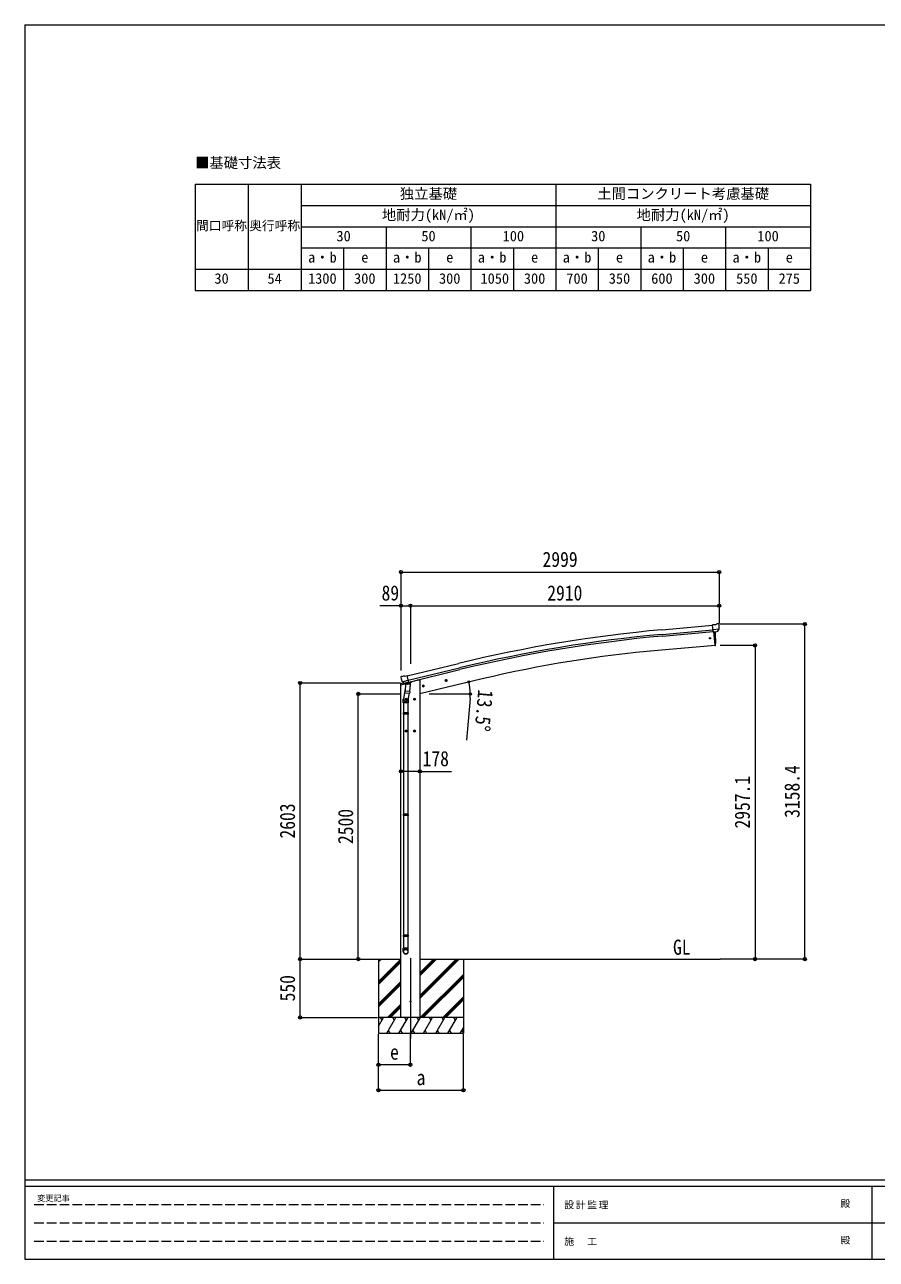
# Model space of a CAD drawing. Units: millimetres at full size, sheet at 1:30. Extents: x -8385 to 8479, y -5853 to 5787.
# Drawn here: x -8385 to -360, y -5853 to 5787 of the extents above; entities that cross this region are included whole.
import ezdxf
from ezdxf.enums import TextEntityAlignment as Align

# ---------------------------------------------------------------- set-up
doc = ezdxf.new("R2010")
doc.units = ezdxf.units.MM
doc.header["$LTSCALE"] = 30
doc.header["$PDMODE"] = 32
doc.header["$PDSIZE"] = 30
doc.linetypes.add('DASHED3', pattern=[4, 3, -1])
for name, color, linetype, lineweight in [('0-0_0', 7, 'Continuous', 9), ('0-1_本体', 4, 'Continuous', 9), ('0-2_部品', 7, 'Continuous', 9), ('0-8_PARTS2', 2, 'Continuous', 9), ('0-A_寸法', 6, 'Continuous', 9), ('0-F_PARTS1', 7, 'Continuous', 18), ('F-0_240', 7, 'Continuous', 9)]:
    doc.layers.add(name, color=color, linetype=linetype, lineweight=lineweight)
doc.styles.add('ＭＳ ゴシック', font='')
doc.styles.get('ＭＳ ゴシック').set_extended_font_data('MS Gothic')

msp = doc.modelspace()

# ---------------------------------------------------------------- linework, layer by layer
at = {"layer": '0-0_0', "color": 6}
for p, q in [((-1034.08, -3022.11), (-1034.08, 136.29)), ((-1503.09, -65.01), (-1503.09, -3022.11))]:
    msp.add_line(p, q, dxfattribs=at)
at = {"layer": '0-0_0'}
for p, q in [((-5425.32, -3022.11), (-4839.99, -3022.11)), ((-5051.24, -3233.34), (-4839.99, -3022.09)), ((-5051.24, -3022.11), (-5051.24, -3722.11)), ((-5051.24, -3049.49), (-5023.86, -3022.11)), ((-5051.24, -3035.35), (-5038, -3022.11)), ((-4661.99, -3392.87), (-4291.22, -3022.11)), ((-4661.99, -3364.58), (-4319.51, -3022.11)), ((-4661.99, -3378.73), (-4305.37, -3022.11)), ((-4661.99, -3180.74), (-4503.36, -3022.11)), ((-4661.99, -3166.6), (-4517.5, -3022.11)), ((-4661.99, -3152.45), (-4531.64, -3022.11)), ((-4661.99, -3022.11), (-1832.57, -3022.11)), ((-4251.24, -3022.11), (-4251.24, -3722.11)), ((-5051.24, -3247.48), (-4839.99, -3036.23)), ((-5051.24, -3261.62), (-4839.99, -3050.37)), ((-5051.24, -3445.47), (-4839.99, -3234.22)), ((-5051.24, -3459.61), (-4839.99, -3248.36)), ((-4657.38, -3572.11), (-4251.24, -3165.97)), ((-4643.24, -3572.11), (-4251.24, -3180.11)), ((-4629.09, -3572.11), (-4251.24, -3194.25)), ((-5051.24, -3473.75), (-4839.99, -3262.5)), ((-4965.75, -3572.11), (-4839.99, -3446.35)), ((-4951.6, -3572.11), (-4839.99, -3460.49)), ((-4937.46, -3572.11), (-4839.99, -3474.63)), ((-4445.25, -3572.11), (-4251.24, -3378.1)), ((-4431.1, -3572.11), (-4251.24, -3392.24)), ((-4416.96, -3572.11), (-4251.24, -3406.38)), ((-4251.24, -3572.11), (-5051.24, -3572.11)), ((-5051.24, -3655.94), (-5002.84, -3572.11)), ((-5017.84, -3598.09), (-5032.84, -3572.11)), ((-4973.97, -3722.11), (-4887.37, -3572.11)), ((-4902.37, -3598.09), (-4917.37, -3572.11)), ((-4858.5, -3722.11), (-4771.9, -3572.11)), ((-4786.9, -3598.09), (-4801.9, -3572.11)), ((-4743.03, -3722.11), (-4656.43, -3572.11)), ((-4671.43, -3598.09), (-4686.43, -3572.11)), ((-4627.56, -3722.11), (-4540.96, -3572.11)), ((-4555.96, -3598.09), (-4570.96, -3572.11)), ((-4512.09, -3722.11), (-4425.49, -3572.11)), ((-4455.49, -3572.11), (-4440.49, -3598.09)), ((-4396.62, -3722.11), (-4310.02, -3572.11)), ((-4325.02, -3598.09), (-4340.02, -3572.11)), ((-5051.24, -3722.11), (-4251.24, -3722.11)), ((-4958.97, -3696.13), (-4943.97, -3722.11)), ((-4843.5, -3696.13), (-4828.5, -3722.11)), ((-4728.03, -3696.13), (-4713.03, -3722.11)), ((-4612.56, -3696.13), (-4597.56, -3722.11)), ((-4497.09, -3696.13), (-4482.09, -3722.11)), ((-4381.62, -3696.13), (-4366.62, -3722.11)), ((-4281.15, -3722.11), (-4251.24, -3670.3)), ((-4266.15, -3696.13), (-4251.15, -3722.11))]:
    msp.add_line(p, q, dxfattribs=at)
at = {"layer": '0-1_本体'}
for p, q in [((-2380.99, 82.52), (-1903.66, 125.57)), ((-2377.12, 39.53), (-1899.95, 82.57)), ((-2375.61, 22.76), (-1898.43, 65.79)), ((-1891.21, 63.58), (-1879.96, -65.02)), ((-1879.96, -65.02), (-2417.91, -112.08)), ((-4780.52, -351.96), (-4297.64, -234.48)), ((-4770.48, -393.94), (-4287.4, -276.64)), ((-4766.51, -410.31), (-4283.43, -293.01)), ((-4839.99, -3572.11), (-4839.99, -435.55)), ((-4812.02, -418.84), (-4812.02, -419.4)), ((-4738, -404.59), (-4685.99, -392.11)), ((-4661.99, -392.11), (-4685.99, -392.11)), ((-4073.9, -380.92), (-4661.99, -522.11)), ((-4661.99, -392.11), (-4661.99, -3572.11))]:
    msp.add_line(p, q, dxfattribs=at)
at = {"layer": '0-1_本体', "color": 6}
msp.add_line((-4661.99, -1252.29), (-4839.99, -1252.29), dxfattribs=at)
at = {"layer": '0-1_本体'}
for centre, radius, start, end in [((-1204.94, -12971.51), 13106.9, 95.14794, 103.64794), ((-1204.94, -12971.51), 13063.74, 95.14794, 103.64794), ((-1204.94, -12971.51), 13046.9, 95.14794, 103.64794), ((-1439.31, -11374.73), 11305.08, 94.96591, 103.47643)]:
    msp.add_arc(centre, radius, start, end, dxfattribs=at)
at = {"layer": '0-2_部品'}
for p, q in [((-1877.28, 129.96), (-1903.84, 127.63)), ((-1898.19, 62.97), (-1903.84, 127.63)), ((-1877.28, 129.96), (-1865.56, 136.73)), ((-1850.66, 138.31), (-1864.32, 137.12)), ((-1841.52, 132.56), (-1847, 137.16)), ((-1840.46, 130.52), (-1840.34, 129.18)), ((-1840.98, 87.67), (-1899.9, 82.52)), ((-1888.23, 63.85), (-1898.19, 62.97)), ((-1880.16, -62.74), (-1891.21, 63.58)), ((-1854.62, 66.79), (-1862.32, 66.11)), ((-1852.23, 68.18), (-1841.3, 87.12)), ((-1879.92, -65.51), (-1880.16, -62.74)), ((-1877.31, -65.12), (-1879.92, -65.51)), ((-4842.55, -436.17), (-4799.53, -425.84)), ((-4842.55, -429.28), (-4842.55, -436.17)), ((-4841.98, -367.54), (-4841.7, -368.69)), ((-4837.76, -358.96), (-4841.61, -365.26)), ((-4814.09, -420.08), (-4840.25, -426.36)), ((-4834.66, -356.71), (-4821.48, -353.55)), ((-4827.92, -407.84), (-4770.42, -394.04)), ((-4811.07, -422.75), (-4827.45, -408.26)), ((-4806.92, -356.22), (-4820.18, -353.53)), ((-4808.36, -423.32), (-4800.84, -421.52)), ((-4807.52, -423.22), (-4805.99, -422.85)), ((-4806.92, -356.22), (-4780.99, -350)), ((-4805.99, -422.85), (-4769.29, -414.04)), ((-4804.16, -423.08), (-4804.21, -423.82)), ((-4803.45, -424.86), (-4777.64, -431.29)), ((-4796.54, -430.21), (-4801.21, -497.04)), ((-4750.85, -433.4), (-4796.54, -430.21)), ((-4794.76, -427.03), (-4794.99, -430.31)), ((-4775.24, -415.86), (-4776.26, -430.47)), ((-4769.29, -414.04), (-4767.76, -413.67)), ((-4766.21, -411.57), (-4765.26, -411.63)), ((-4765.26, -411.63), (-4751.95, -426.95)), ((-4760.96, -416.58), (-4741.83, -411.99)), ((-4755.52, -500.24), (-4750.85, -433.4)), ((-4751.95, -426.95), (-4752.39, -433.29)), ((-4738, -403.38), (-4738, -407.12)), ((-4638.43, -449.71), (-4618.98, -445.04)), ((-4633.87, -441.93), (-4636, -449.13)), ((-4626.57, -440.18), (-4633.87, -441.93)), ((-4626.37, -457.1), (-4631.04, -437.65)), ((-4621.41, -445.62), (-4626.57, -440.18)), ((-4623.54, -452.82), (-4621.41, -445.62)), ((-4424.49, -398.35), (-4405.05, -393.68)), ((-4419.94, -390.57), (-4422.07, -397.76)), ((-4412.64, -388.82), (-4419.94, -390.57)), ((-4412.44, -405.74), (-4417.1, -386.29)), ((-4407.47, -394.26), (-4412.64, -388.82)), ((-4409.6, -401.46), (-4407.47, -394.26)), ((-4817.54, -605.61), (-4817.54, -571.26)), ((-4799.48, -472.28), (-4815.39, -568.45)), ((-4802.07, -509.51), (-4801.2, -497.04)), ((-4801.67, -510.87), (-4801.67, -510.87)), ((-4755.52, -500.24), (-4801.21, -497.04)), ((-4780.99, -572.35), (-4800.99, -572.35)), ((-4800.23, -511.65), (-4758.53, -514.56)), ((-4790.99, -564.84), (-4797.49, -568.6)), ((-4797.49, -568.6), (-4797.49, -576.1)), ((-4797.49, -576.1), (-4790.99, -579.85)), ((-4790.99, -582.35), (-4790.99, -562.35)), ((-4784.49, -568.6), (-4790.99, -564.84)), ((-4763.96, -514.18), (-4774.69, -577.77)), ((-4771.54, -570.95), (-4771.54, -605.61)), ((-4755.53, -500.24), (-4756.42, -512.93)), ((-4700.99, -572.35), (-4720.99, -572.35)), ((-4710.99, -564.84), (-4717.49, -568.6)), ((-4717.49, -568.6), (-4717.49, -576.1)), ((-4717.49, -576.1), (-4710.99, -579.85)), ((-4710.99, -582.35), (-4710.99, -562.35)), ((-4704.49, -568.6), (-4710.99, -564.84)), ((-4771.54, -605.61), (-4817.54, -605.61)), ((-4815.54, -605.61), (-4815.54, -699.61)), ((-4773.54, -605.61), (-4773.54, -699.61)), ((-4817.54, -701.61), (-4816.54, -699.61)), ((-4771.54, -701.61), (-4817.54, -701.61)), ((-4771.54, -709.61), (-4817.54, -709.61)), ((-4772.54, -699.61), (-4816.54, -699.61)), ((-4772.54, -711.61), (-4816.54, -711.61)), ((-4815.54, -711.61), (-4815.54, -1655.8)), ((-4773.54, -711.61), (-4773.54, -1655.8)), ((-4771.54, -701.61), (-4772.54, -699.61)), ((-4771.54, -709.61), (-4772.54, -711.61)), ((-4771.54, -701.61), (-4771.54, -709.61)), ((-4780.99, -872.35), (-4800.99, -872.35)), ((-4790.99, -864.84), (-4797.49, -868.6)), ((-4797.49, -868.6), (-4797.49, -876.1)), ((-4797.49, -876.1), (-4790.99, -879.85)), ((-4790.99, -882.35), (-4790.99, -862.35)), ((-4784.49, -868.6), (-4790.99, -864.84)), ((-4700.99, -872.35), (-4720.99, -872.35)), ((-4710.99, -864.84), (-4717.49, -868.6)), ((-4717.49, -868.6), (-4717.49, -876.1)), ((-4717.49, -876.1), (-4710.99, -879.85)), ((-4710.99, -882.35), (-4710.99, -862.35)), ((-4704.49, -868.6), (-4710.99, -864.84)), ((-4817.54, -1657.8), (-4816.54, -1655.8)), ((-4771.54, -1657.8), (-4817.54, -1657.8)), ((-4771.54, -1665.8), (-4817.54, -1665.8)), ((-4772.54, -1655.8), (-4816.54, -1655.8)), ((-4772.54, -1667.8), (-4816.54, -1667.8)), ((-4815.54, -1667.8), (-4815.54, -2795.98)), ((-4773.54, -1667.8), (-4773.54, -2795.98)), ((-4771.54, -1657.8), (-4772.54, -1655.8)), ((-4771.54, -1665.8), (-4772.54, -1667.8)), ((-4771.54, -1657.8), (-4771.54, -1665.8)), ((-4817.54, -2797.98), (-4816.54, -2795.98)), ((-4771.54, -2797.98), (-4817.54, -2797.98)), ((-4771.54, -2805.98), (-4817.54, -2805.98)), ((-4772.54, -2795.98), (-4816.54, -2795.98)), ((-4772.54, -2807.98), (-4816.54, -2807.98)), ((-4815.54, -2807.98), (-4815.54, -2917.98)), ((-4773.54, -2807.98), (-4773.54, -2917.98)), ((-4771.54, -2797.98), (-4772.54, -2795.98)), ((-4771.54, -2805.98), (-4772.54, -2807.98)), ((-4771.54, -2797.98), (-4771.54, -2805.98)), ((-4817.54, -2952.12), (-4817.54, -2917.98)), ((-4771.54, -2917.98), (-4817.54, -2917.98)), ((-4771.54, -2952.12), (-4771.54, -2917.98))]:
    msp.add_line(p, q, dxfattribs=at)
for points in [[(-1888.23, 63.85), (-1887.95, 63.78), (-1862.58, 66), (-1862.32, 66.11)], [(-1874.76, -62.29), (-1873.93, -36.66), (-1873.73, -10.17), (-1874.2, 16.32), (-1875.34, 42.79), (-1876.85, 64.75)], [(-1840.91, 88.3), (-1841.19, 87.32), (-1841.3, 87.12)], [(-4828.19, -407.27), (-4827.61, -408.11), (-4827.45, -408.26)], [(-4775.56, -415.45), (-4775.8, -415.6), (-4800.56, -421.55), (-4800.84, -421.52)], [(-4775.56, -415.45), (-4765.84, -413.11), (-4780.99, -350)], [(-4636, -449.13), (-4630.84, -454.57), (-4623.54, -452.82)], [(-4422.07, -397.76), (-4416.9, -403.21), (-4409.6, -401.46)], [(-4790.99, -579.85), (-4784.49, -576.1), (-4784.49, -568.6)], [(-4710.99, -579.85), (-4704.49, -576.1), (-4704.49, -568.6)], [(-4817.54, -701.61), (-4817.54, -709.61), (-4816.54, -711.61)], [(-4790.99, -879.85), (-4784.49, -876.1), (-4784.49, -868.6)], [(-4710.99, -879.85), (-4704.49, -876.1), (-4704.49, -868.6)], [(-4817.54, -1657.8), (-4817.54, -1665.8), (-4816.54, -1667.8)], [(-4817.54, -2797.98), (-4817.54, -2805.98), (-4816.54, -2807.98)]]:
    msp.add_lwpolyline(points, dxfattribs=at)
for centre, radius in [((-1925.99, 2.13), 6.5), ((-4628.7, -447.37), 8.5), ((-4628.7, -447.37), 7.7), ((-4628.7, -447.37), 6.5), ((-4414.77, -396.01), 8.5), ((-4414.77, -396.01), 7.7), ((-4414.77, -396.01), 6.5), ((-4790.99, -572.35), 8.5), ((-4790.99, -572.35), 7.7), ((-4790.99, -572.35), 6.5), ((-4710.99, -572.35), 8.5), ((-4710.99, -572.35), 7.7), ((-4710.99, -572.35), 6.5), ((-4790.99, -872.35), 8.5), ((-4790.99, -872.35), 7.7), ((-4790.99, -872.35), 6.5), ((-4710.99, -872.35), 8.5), ((-4710.99, -872.35), 7.7), ((-4710.99, -872.35), 6.5)]:
    msp.add_circle(centre, radius, dxfattribs=at)
at = {"layer": '0-2_部品', "color": 4}
msp.add_circle((-4750.99, -3422.11), 4.5, dxfattribs=at)
at = {"layer": '0-2_部品'}
for centre, radius, start, end in [((-1864.06, 134.13), 3, 95, 120), ((-1850.22, 133.33), 5, 50.00648, 94.99352), ((-2041.97, 111.54), 202.4, 353.4085, 5), ((-1877.75, -62.16), 3, 278.50322, 357.46219), ((-4839.55, -429.28), 3, 103.5, 180), ((-4644.89, -321.44), 202.4, 193.5, 205.09125), ((-4833.49, -361.58), 5, 103.5, 148.5), ((-4820.78, -356.47), 3, 78.5, 103.5), ((-4807.64, -422.73), 0.5, 248.23754, 283.5), ((-4804.66, -423.04), 0.5, 356, 103.5), ((-4803.21, -423.89), 1, 176, 256), ((-4777.29, -430.32), 1.03, 250.03897, 351.96569), ((-4774.64, -415.94), 0.604, 100.59842, 172.20595), ((-4767.88, -413.18), 0.5, 283.5, 318.76246), ((-4743, -407.12), 5, 283.5, 0), ((-4787.54, -571.26), 30, 177.45142, 180), ((-4800.13, -509.68), 1.95, 175.04017, 217.47766), ((-4800.09, -509.65), 2, 217.40962, 266), ((-4758.39, -512.57), 2, 266, 349.46843)]:
    msp.add_arc(centre, radius, start, end, dxfattribs=at)
for centre, major_axis, ratio, start_param, end_param in [((-1836.13, 134.56), (-15.35, 3.44), 0.101033, 5.97514262, 5.97537366), ((-1843.45, 130.26), (2.71, -1.31), 0.997474, 0.53665673, 1.32256522), ((-1854.89, 69.78), (1.62, -2.54), 0.997631, 5.80419048, 5.89294842), ((-1854.96, 69.89), (-3.5, 2.17), 0.650902, 2.11455212, 2.18736272), ((-1854.83, 69.69), (1.62, -2.54), 0.997631, 5.96575902, 6.76218013), ((-4839.06, -366.83), (-1.57, -2.57), 0.99628, 4.71238898, 5.49965061), ((-4809.08, -420.5), (-0.73, -2.92), 0.997631, 5.80419048, 6.60061159), ((-4809.03, -420.27), (2.63, 3.16), 0.650902, 4.09582259, 4.16863319), ((-4809.06, -420.4), (-0.73, -2.92), 0.997631, 0.39023689, 0.47899483), ((-4794.54, -570.95), (23, 0), 0.996195, 2.55602575, 6.56630284), ((-4794.54, -570.95), (21, 0), 0.996195, 2.93491471, 5.95123941), ((-4794.54, -2950.38), (-23, 0), 0.996195, 3.14159265, 6.28318531), ((-4794.54, -2952.12), (-23, 0), 0.996195, 3.14159265, 6.28318531), ((-4794.54, -2952.12), (0, -23.43), 0.981806, 4.71238898, 7.85398163)]:
    msp.add_ellipse(centre, major_axis=major_axis, ratio=ratio, start_param=start_param, end_param=end_param, dxfattribs=at)
msp.add_ellipse((-4794.54, -2952.12), major_axis=(21, 0), ratio=0.996195, dxfattribs=at)
at = {"layer": '0-8_PARTS2'}
msp.add_line((-4750.99, -3012.9), (-4750.99, -3772.11), dxfattribs=at)
at = {"layer": '0-A_寸法'}
for p, q in [((-4839.99, 626.25), (-1840.99, 626.25)), ((-4839.99, 309.63), (-4839.99, -302.6)), ((-4839.99, 309.63), (-4750.99, 309.63)), ((-4750.99, 309.63), (-4750.99, -238.22)), ((-4750.99, 309.63), (-1840.99, 309.63)), ((-1034.08, 136.29), (-1831.92, 136.29)), ((-1503.09, -65.01), (-1831.92, -65.01)), ((-5789.56, -419.11), (-4844.48, -419.11)), ((-5789.56, -3022.11), (-5789.56, -419.11)), ((-5241.59, -522.11), (-4844.48, -522.11)), ((-5241.59, -3022.11), (-5241.59, -522.11)), ((-4572.49, -522.11), (-4185.63, -522.11)), ((-4188.49, -564.57), (-4222.85, -957.07)), ((-4661.99, -1252.29), (-4361.99, -1252.29)), ((-5789.56, -3022.11), (-5061.45, -3022.11)), ((-5789.56, -3572.11), (-5789.56, -3022.11)), ((-1503.09, -3022.11), (-1831.92, -3022.11)), ((-1034.08, -3022.11), (-1503.09, -3022.11)), ((-5789.56, -3572.11), (-5061.45, -3572.11)), ((-5051.24, -4258.47), (-5051.24, -3729.53)), ((-5051.24, -4018.5), (-5051.24, -3729.53)), ((-4750.99, -4018.5), (-4750.99, -3729.53)), ((-4251.24, -4258.47), (-4251.24, -3729.53)), ((-4750.99, -4018.5), (-5051.24, -4018.5)), ((-5051.24, -4258.47), (-4251.24, -4258.47))]:
    msp.add_line(p, q, dxfattribs=at)
for points in [[(-4839.99, 626.25), (-4839.99, 309.63), (-5039.99, 309.63)], [(-1840.99, 626.25), (-1840.99, 309.63), (-1840.99, 142.07)]]:
    msp.add_lwpolyline(points, dxfattribs=at)
for centre in [(-4200.08, -408.45), (-4186.63, -522.11)]:
    msp.add_circle(centre, 10.62, dxfattribs=at)
for start, end in [(0, 13.5), (354.99678, 0)]:
    msp.add_arc((-4673.49, -522.11), 486.86, start, end, dxfattribs=at)
for p in [(-4839.99, 626.25), (-1840.99, 626.25), (-4839.99, 309.63), (-4750.99, 309.63), (-1840.99, 309.63), (-1034.08, 136.29), (-1503.09, -65.01), (-5789.56, -419.11), (-5241.59, -522.11), (-4839.99, -1252.29), (-4661.99, -1252.29), (-5789.56, -3022.11), (-5241.59, -3022.11), (-1503.09, -3022.11), (-1034.08, -3022.11), (-5789.56, -3572.11), (-5051.24, -4018.5), (-4750.99, -4018.5), (-5051.24, -4258.47), (-4251.24, -4258.47)]:
    msp.add_point(p, dxfattribs=at)
at = {"layer": '0-F_PARTS1'}
for p, q in [((-6780.11, 4282.85), (-980.11, 4282.85)), ((-6780.11, 4282.85), (-6780.11, 3282.85)), ((-6280.11, 4282.85), (-6280.11, 3282.85)), ((-3380.11, 4282.85), (-3380.11, 3282.85)), ((-5780.11, 4082.85), (-980.11, 4082.85)), ((-5780.11, 3882.85), (-980.11, 3882.85)), ((-2580.11, 3882.85), (-2580.11, 3282.85)), ((-5780.11, 3682.85), (-980.11, 3682.85)), ((-2180.11, 3682.85), (-2180.11, 3282.85)), ((-1380.11, 3682.85), (-1380.11, 3282.85))]:
    msp.add_line(p, q, dxfattribs=at)
for points in [[(-5780.11, 4282.85), (-5780.11, 4082.85), (-5780.11, 3482.85), (-5780.11, 3282.85)], [(-980.11, 4282.85), (-980.11, 3682.85), (-980.11, 3282.85)], [(-4980.11, 3882.85), (-4980.11, 3682.85), (-4980.11, 3282.85)], [(-4180.11, 3882.85), (-4180.11, 3682.85), (-4180.11, 3282.85)], [(-1780.11, 3882.85), (-1780.11, 3482.85), (-1780.11, 3282.85)], [(-5380.11, 3682.85), (-5380.11, 3482.85), (-5380.11, 3282.85)], [(-4580.11, 3682.85), (-4580.11, 3482.85), (-4580.11, 3282.85)], [(-3780.11, 3682.85), (-3780.11, 3482.85), (-3780.11, 3282.85)], [(-2980.11, 3682.85), (-2980.11, 3482.85), (-2980.11, 3282.85)], [(-6780.11, 3482.85), (-5780.11, 3482.85), (-980.11, 3482.85)], [(-6780.11, 3282.85), (-6280.11, 3282.85), (-3380.11, 3282.85), (-1780.11, 3282.85), (-980.11, 3282.85)]]:
    msp.add_lwpolyline(points, dxfattribs=at)
at = {"layer": 'F-0_240', "color": 5}
for p, q in [((-8385.45, 5787.34), (-8385.45, -5852.66)), ((-8385.45, 5787.34), (8054.55, 5787.34)), ((-8385.45, -5102.66), (8054.55, -5102.66)), ((-8385.45, -5162.66), (5387.79, -5162.66)), ((-3402.21, -5162.66), (-3402.21, -5852.66)), ((-402.21, -5162.66), (-402.21, -5852.66)), ((-3402.21, -5507.66), (2747.79, -5507.66)), ((-8385.45, -5852.66), (8054.55, -5852.66))]:
    msp.add_line(p, q, dxfattribs=at)
at = {"layer": 'F-0_240', "color": 4, "linetype": 'DASHED3'}
for p, q in [((-8295.46, -5335.16), (-3492.21, -5335.16)), ((-8295.46, -5507.66), (-3492.21, -5507.66)), ((-8295.46, -5680.16), (-3492.21, -5680.16))]:
    msp.add_line(p, q, dxfattribs=at)

# ---------------------------------------------------------------- texts
at = {"layer": '0-0_0', "style": 'ＭＳ ゴシック', "width": 0.85}
msp.add_text('GL', height=143, dxfattribs=at).set_placement((-2276.19, -3024.55), align=Align.BOTTOM_LEFT)
at = {"layer": '0-A_寸法', "color": 7, "style": 'ＭＳ ゴシック', "width": 0.85}
for s, p in [('2999', (-3505.49, 632.25)), ('89', (-5022.49, 315.63)), ('2910', (-3460.99, 315.63)), ('178', (-4635.74, -1246.29)), ('e', (-4942.49, -4013.5)), ('a', (-4692.49, -4253.47))]:
    msp.add_text(s, height=143, dxfattribs=at).set_placement(p, align=Align.BOTTOM_LEFT)
for s, rotation, p in [('13.5°', 264.997, (-4154.27, -474.71)), ('3158.4', 90, (-1040.08, -1690.41)), ('2957.1', 90, (-1509.09, -1791.06)), ('2603', 90, (-5795.56, -1885.61)), ('2500', 90, (-5247.59, -1937.11)), ('550', 90, (-5795.56, -3420.86))]:
    msp.add_text(s, height=143, rotation=rotation, dxfattribs=at).set_placement(p, align=Align.BOTTOM_LEFT)
at = {"layer": '0-F_PARTS1', "style": 'ＭＳ ゴシック'}
for s, height, p in [('■基礎寸法表', 98.97, (-6779.81, 4406.78)), ('独立基礎', 98.97, (-4850.11, 4115.35)), ('土間コンクリート考慮基礎', 98.97, (-2990.11, 4115.35)), ('地耐力(kN/㎡)', 98.97, (-5018.86, 3915.35)), ('地耐力(kN/㎡)', 98.97, (-2618.86, 3915.35)), ('間口呼称', 87.98, (-6770.11, 3822.85)), ('奥行呼称', 87.98, (-6270.11, 3822.85)), ('30', 98.97, (-5447.61, 3715.35)), ('50', 98.97, (-4647.61, 3715.35)), ('100', 98.97, (-3881.36, 3715.35)), ('30', 98.97, (-3047.61, 3715.35)), ('50', 98.97, (-2247.61, 3715.35)), ('100', 98.97, (-1481.36, 3715.35)), ('a・b', 98.97, (-5715.11, 3515.35)), ('e', 98.97, (-5213.86, 3515.35)), ('a・b', 98.97, (-4915.11, 3515.35)), ('e', 98.97, (-4413.86, 3515.35)), ('a・b', 98.97, (-4115.11, 3515.35)), ('e', 98.97, (-3613.86, 3515.35)), ('a・b', 98.97, (-3315.11, 3515.35)), ('e', 98.97, (-2813.86, 3515.35)), ('a・b', 98.97, (-2515.11, 3515.35)), ('e', 98.97, (-2013.86, 3515.35)), ('a・b', 98.97, (-1715.11, 3515.35)), ('e', 98.97, (-1213.86, 3515.35)), ('30', 98.97, (-6597.61, 3315.35)), ('54', 98.97, (-6097.61, 3315.35)), ('1300', 98.97, (-5715.11, 3315.35)), ('300', 98.97, (-5281.36, 3315.35)), ('1250', 98.97, (-4915.11, 3315.35)), ('300', 98.97, (-4481.36, 3315.35)), ('1050', 98.97, (-4090.11, 3315.35)), ('300', 98.97, (-3681.36, 3315.35)), ('700', 98.97, (-3281.36, 3315.35)), ('350', 98.97, (-2881.36, 3315.35)), ('600', 98.97, (-2481.36, 3315.35)), ('300', 98.97, (-2081.36, 3315.35)), ('550', 98.97, (-1681.36, 3315.35)), ('275', 98.97, (-1281.36, 3315.35))]:
    msp.add_text(s, height=height, dxfattribs=at).set_placement(p, align=Align.BOTTOM_LEFT)
at = {"layer": 'F-0_240', "style": 'ＭＳ ゴシック'}
for s, height, p in [('変更記事', 54.99, (-8268.23, -5320.16)), ('殿', 65.98, (-697.92, -5380.16)), ('殿', 65.98, (-697.92, -5725.16))]:
    msp.add_text(s, height=height, dxfattribs=at).set_placement(p, align=Align.BOTTOM_LEFT)
at = {"layer": 'F-0_240', "char_height": 65.98, "attachment_point": 7, "style": 'ＭＳ ゴシック'}
for s, insert in [('\\T1.17;設計監理', (-3300.89, -5380.16)), ('\\T1.17;施\u3000工', (-3300.89, -5725.16))]:
    msp.add_mtext(s, dxfattribs=dict(at, insert=insert))

doc.saveas('drawing.dxf')
